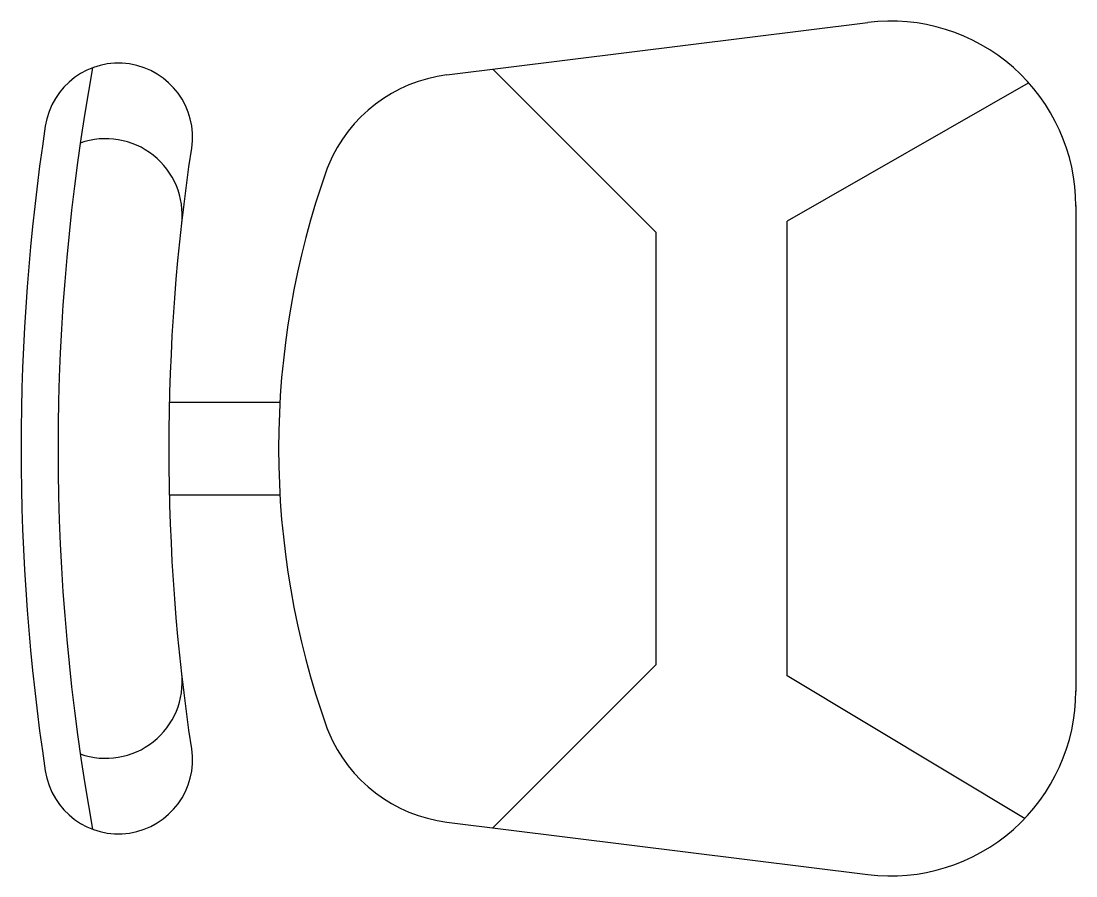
# Model space of a CAD drawing. Header units: millimetres. Extents: x -880.036 to -879.466, y 2736.858 to 2737.32.
import ezdxf

# ---------------------------------------------------------------- set-up
doc = ezdxf.new("R2010")
doc.units = ezdxf.units.MM
doc.header["$LTSCALE"] = 10
doc.layers.add('Móveis_cadeiras', color=2, linetype='Continuous')

msp = doc.modelspace()

# ---------------------------------------------------------------- linework, layer by layer
at = {"layer": 'Móveis_cadeiras'}
for p, q in [((-879.8054654025834, 2737.290624980765), (-879.5779357876494, 2737.318946147418)), ((-879.4655838623192, 2737.22009539654), (-879.4655838623192, 2736.957546273852)), ((-879.9552959715278, 2737.113820835196), (-879.8957268356546, 2737.113820835196)), ((-879.9552959715278, 2737.063820835196), (-879.8957268356546, 2737.063820835196)), ((-879.8054654025834, 2736.887016689626), (-879.5779357876494, 2736.858695522973))]:
    msp.add_line(p, q, dxfattribs=at)
at = {"layer": 'Móveis_cadeiras', "color": 1}
for p, q in [((-879.7805894314731, 2737.293721353621), (-879.6924427176093, 2737.205574639757)), ((-879.4913831000179, 2737.286144448615), (-879.6215990129141, 2737.211687642152)), ((-879.6215990129141, 2736.965966072688), (-879.6215990129141, 2737.211687642152)), ((-879.6924427176093, 2736.972067030635), (-879.6924427176093, 2737.205574639757)), ((-879.7805894314731, 2736.883920316771), (-879.6924427176093, 2736.972067030635)), ((-879.4929842886351, 2736.888776353822), (-879.6215990129141, 2736.965966072688))]:
    msp.add_line(p, q, dxfattribs=at)
at = {"layer": 'Móveis_cadeiras'}
msp.add_lwpolyline([(-879.9433984367998, 2736.926619970327, -0.07512552740914637), (-879.9433984367998, 2737.251021700064, 0.9999999999999997), (-880.0225004894961, 2737.262974325684, 0.07512552740914637), (-880.0225004894961, 2736.914667344707, 0.9999999999999999)], format="xyb", close=True, dxfattribs=at)
for centre, radius, start, end in [((-879.5655838623193, 2737.219711929828), 0.1, 0, 97.0952525646268), ((-879.7955838623193, 2737.211237606693), 0.08, 97.0952525646268, 157.5081252528379), ((-879.4464218167643, 2737.088820835196), 0.45, 160.3992524866954, 199.6007475133046), ((-879.4999250487249, 2737.088820835196), 0.4, 157.5081252528379, 157.8274699587783), ((-879.5655838623193, 2736.957929740563), 0.1, 262.9047474353732, 0), ((-879.4999250487249, 2737.088820835196), 0.4, 202.1725300412217, 202.4918747471622), ((-879.7955838623193, 2736.966404063698), 0.08, 202.4918747471622, 262.9047474353732)]:
    msp.add_arc(centre, radius, start, end, dxfattribs=at)
at = {"layer": 'Móveis_cadeiras', "color": 1}
for centre, radius, start, end in [((-878.8699588623192, 2737.088820835196), 1.145625000000026, 169.6595080383156, 190.3404919616845), ((-879.9898593384833, 2737.214841313136), 0.04134361132029291, 353.6099150480511, 109.4695929148626), ((-879.9898593384834, 2736.962800357256), 0.04134361132068749, 250.5304070857061, 6.39008495067885)]:
    msp.add_arc(centre, radius, start, end, dxfattribs=at)

doc.saveas('drawing.dxf')
